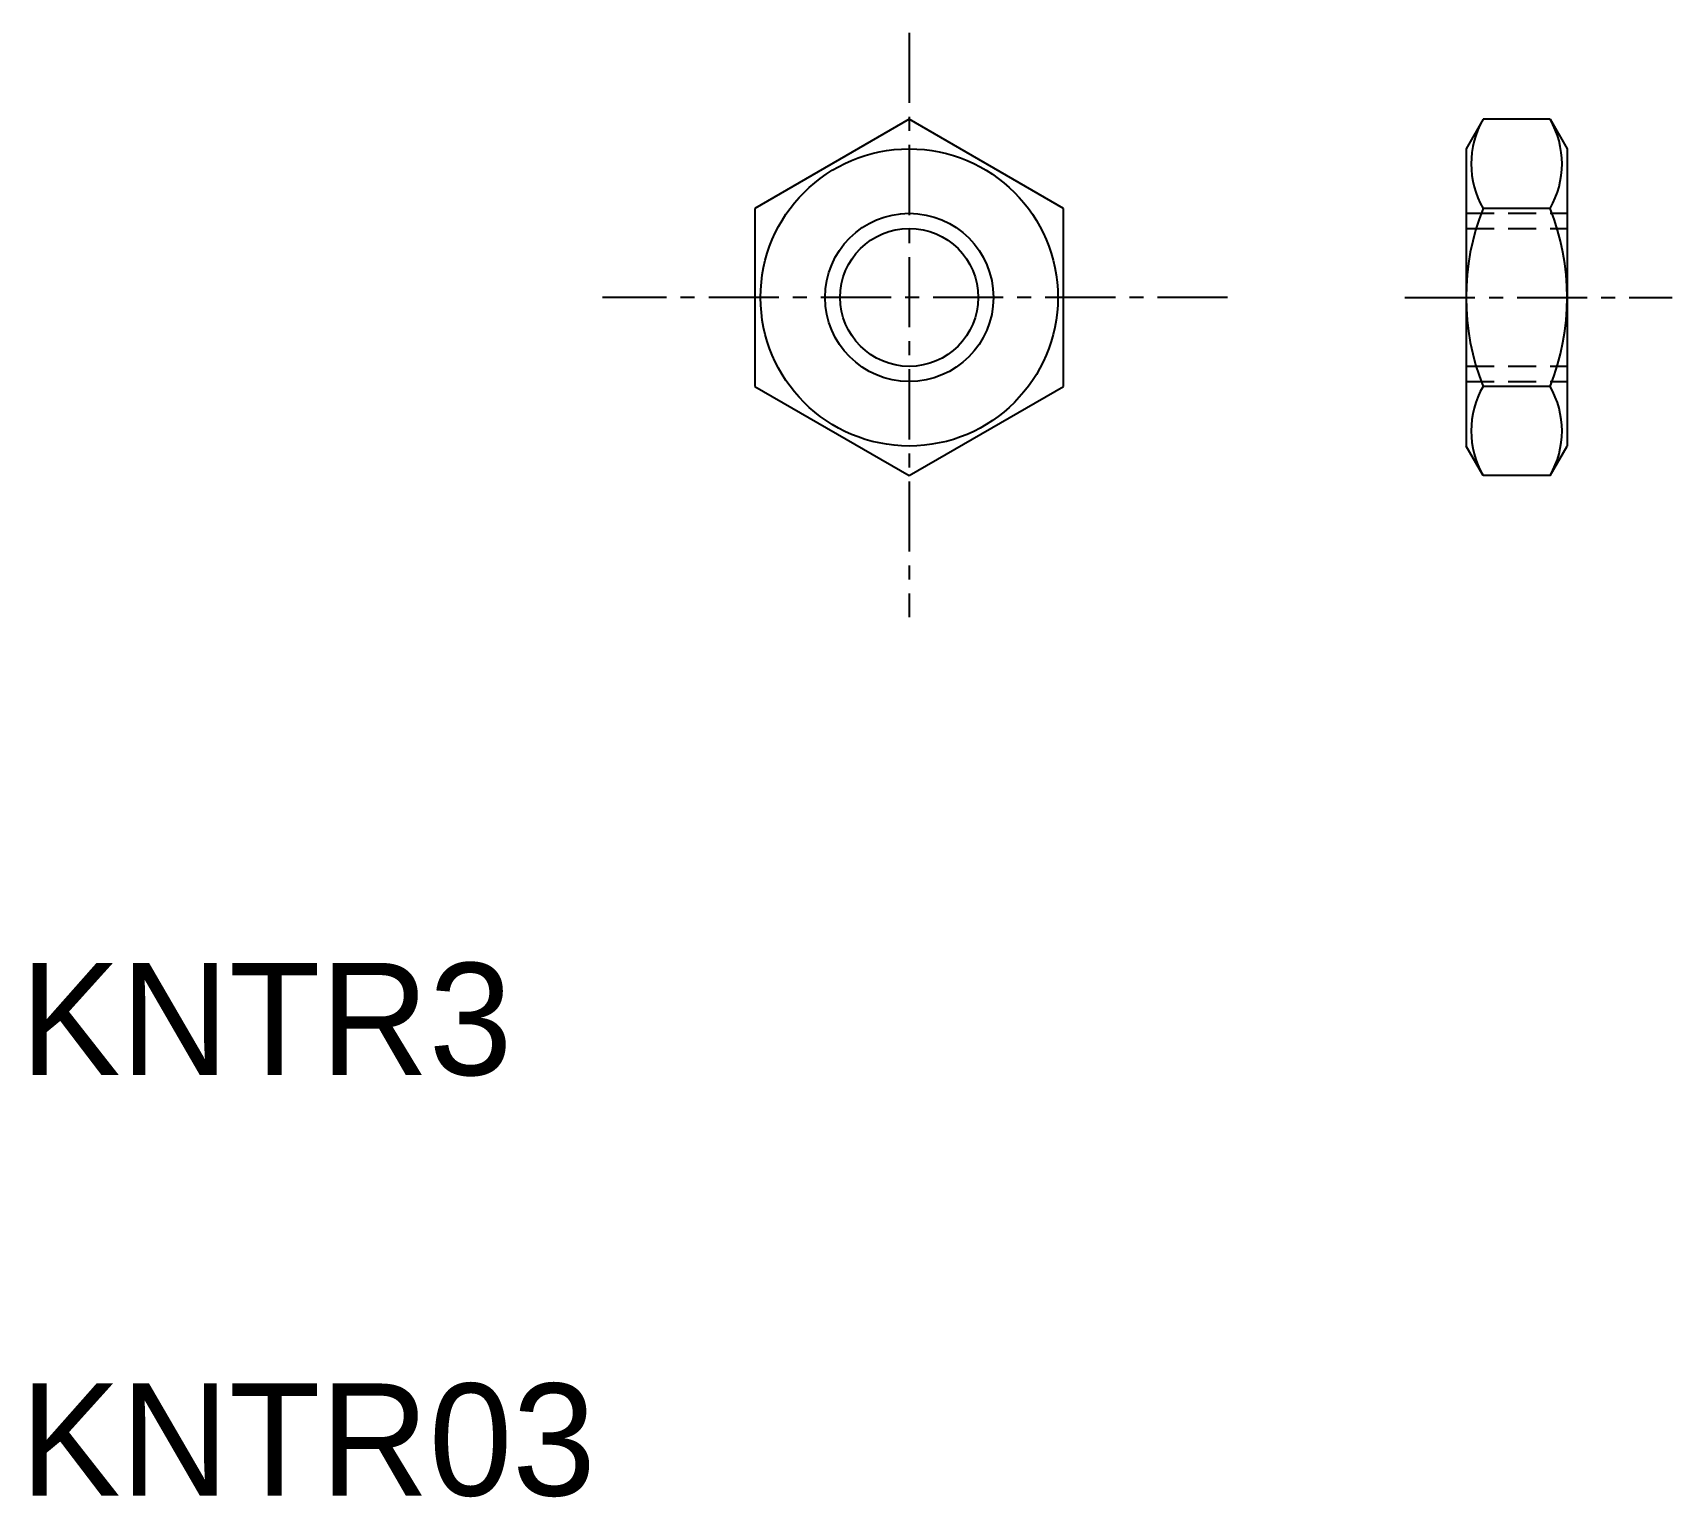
# Model space of a CAD drawing. Extents: x 86.8 to 116.1, y 56.4 to 82.5.
import ezdxf

# ---------------------------------------------------------------- set-up
doc = ezdxf.new("R2010")
doc.units = 0
doc.linetypes.add('CENTER', pattern=[2, 1.25, -0.25, 0.25, -0.25])
doc.linetypes.add('DASHED', pattern=[0.75, 0.5, -0.25])
doc.layers.get('0').update_dxf_attribs({"linetype": 'CONTINUOUS'})
doc.layers.add('CENTER', color=1, linetype='CENTER')

msp = doc.modelspace()

# ---------------------------------------------------------------- linework, layer by layer
at = {"color": 7, "linetype": 'CONTINUOUS'}
for p, q in [((102.464, 80.925), (99.714, 79.337)), ((105.214, 79.337), (102.464, 80.925)), ((112.694, 80.925), (112.391, 80.399)), ((113.887, 80.925), (112.694, 80.925)), ((113.887, 80.925), (114.191, 80.399)), ((112.391, 80.399), (112.391, 75.099)), ((114.191, 80.399), (114.191, 75.099)), ((99.714, 79.337), (99.714, 76.162)), ((105.214, 76.162), (105.214, 79.337)), ((113.887, 79.337), (112.694, 79.337)), ((112.49, 77.749), (112.49, 77.749)), ((113.682, 77.749), (113.682, 77.749)), ((99.714, 76.162), (102.464, 74.574)), ((102.464, 74.574), (105.214, 76.162)), ((113.887, 76.162), (112.694, 76.162)), ((112.694, 74.574), (112.391, 75.099)), ((113.887, 74.574), (114.191, 75.099)), ((113.887, 74.574), (112.694, 74.574))]:
    msp.add_line(p, q, dxfattribs=at)
at = {"color": 3, "linetype": 'DASHED'}
for p, q in [((112.391, 79.249), (114.191, 79.249)), ((112.391, 78.979), (114.191, 78.979)), ((112.391, 76.52), (114.191, 76.52)), ((112.391, 76.249), (114.191, 76.249))]:
    msp.add_line(p, q, dxfattribs=at)
at = {"color": 7, "linetype": 'CONTINUOUS'}
for radius in [2.65, 1.23]:
    msp.add_circle((102.464, 77.749), radius, dxfattribs=at)
at = {"color": 3, "linetype": 'CONTINUOUS'}
msp.add_circle((102.464, 77.749), 1.5, dxfattribs=at)
at = {"color": 7, "linetype": 'CONTINUOUS'}
for centre, radius, start, end in [((114.069, 80.131), 1.588, 150, 210), ((112.512, 80.131), 1.588, 330, 30), ((116.697, 77.749), 4.307, 158.3665, 201.6335), ((109.884, 77.749), 4.307, 338.3665, 21.6335), ((114.069, 75.368), 1.588, 150, 210), ((112.512, 75.368), 1.588, 330, 30)]:
    msp.add_arc(centre, radius, start, end, dxfattribs=at)
at = {"layer": 'CENTER', "color": 1, "linetype": 'CENTER'}
for p, q in [((102.464, 82.468), (102.464, 72.048)), ((108.139, 77.749), (96.996, 77.749)), ((111.299, 77.749), (116.065, 77.749))]:
    msp.add_line(p, q, dxfattribs=at)

# ---------------------------------------------------------------- texts
at = {"color": 7, "linetype": 'CONTINUOUS'}
for s, p in [('KNTR3', (86.621, 63.881)), ('KNTR03', (86.621, 56.381))]:
    msp.add_text(s, height=2, dxfattribs=at).set_placement(p)

doc.saveas('drawing.dxf')
